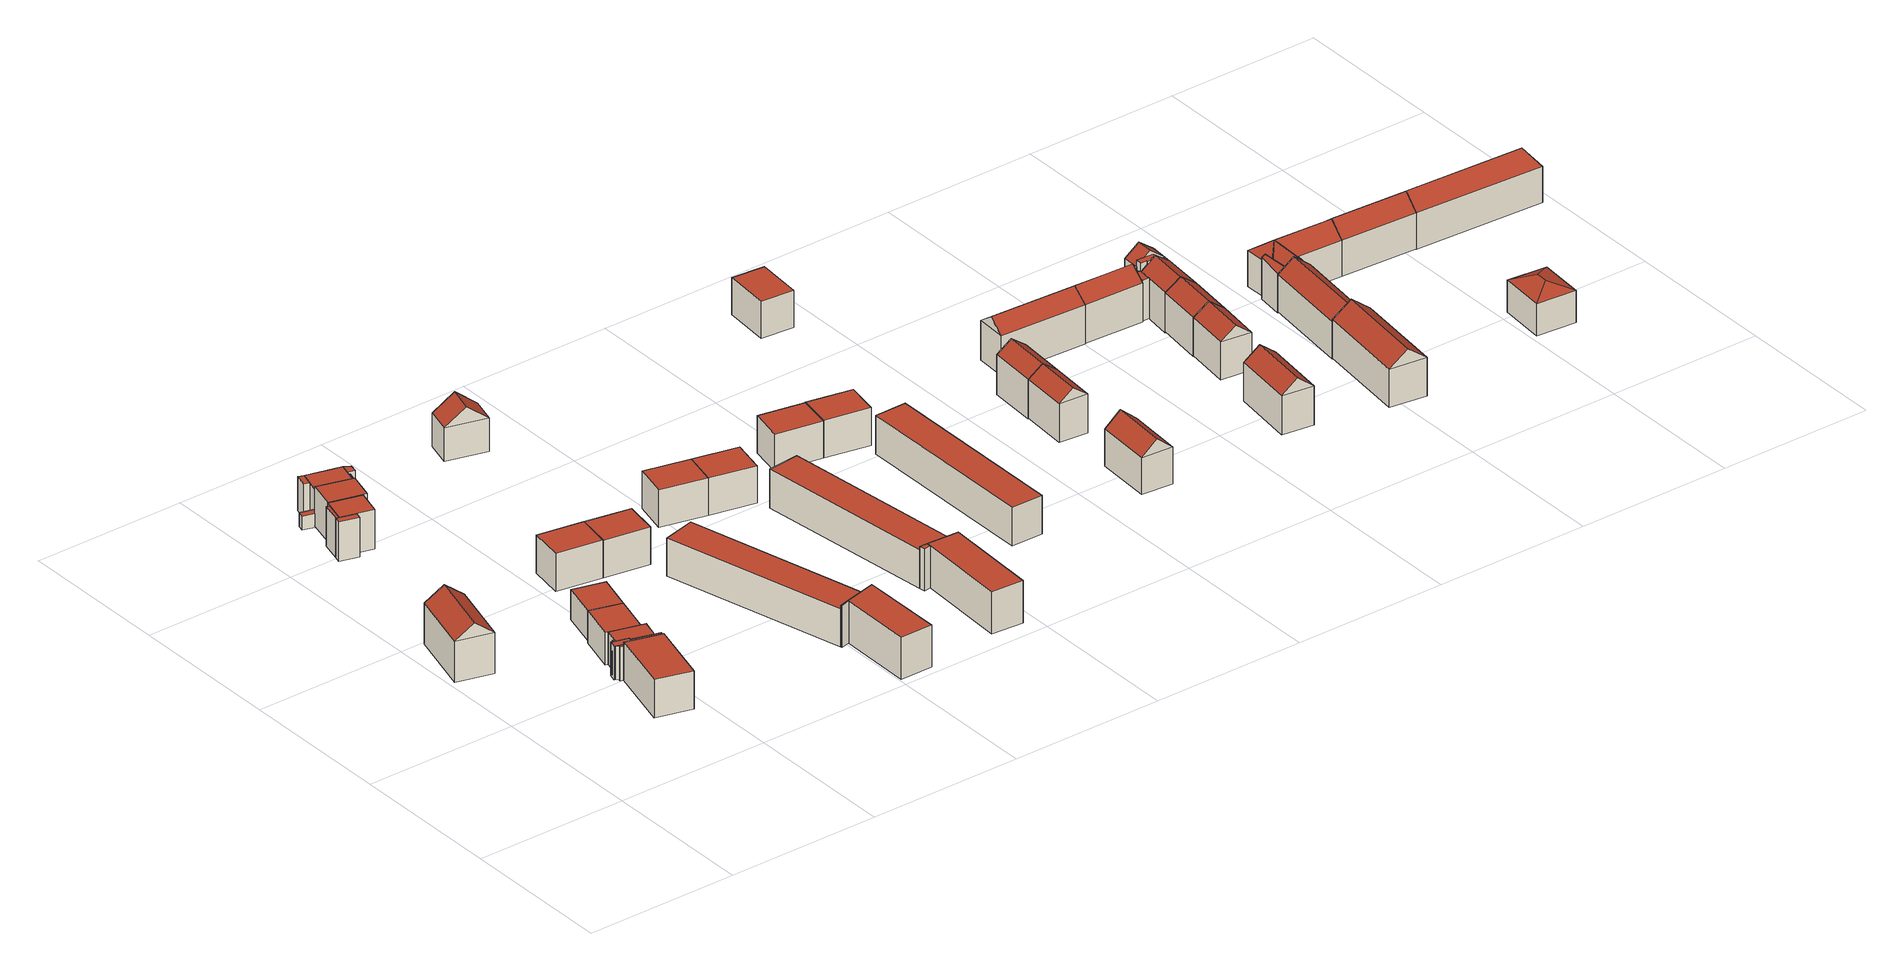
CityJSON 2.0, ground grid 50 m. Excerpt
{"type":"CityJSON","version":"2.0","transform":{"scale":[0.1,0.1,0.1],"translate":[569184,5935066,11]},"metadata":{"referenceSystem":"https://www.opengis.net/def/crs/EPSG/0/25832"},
"CityObjects":{
"building1":{"type":"Building","attributes":{"name":"PalmerstraÃe","Gemeindeschluessel":"02100121","function":"31001_1010","roofType":"3100","measuredHeight":17.87,"storeysAboveGround":4},"address":[{"country":"Germany","locality":"Hamburg","thoroughfareNumber":"37","thoroughfareName":"Palmerstraße","postcode":"20535"}],"geometry":[{"type":"Solid","lod":"2","boundaries":[[[[0,1,2,3]],[[4,5,1,0]],[[6,7,5,4]],[[3,2,7,6]],[[0,8,4]],[[6,9,3]],[[3,9,8,0]],[[4,8,9,6]],[[1,5,7,2]]]],"semantics":{"surfaces":[{"type":"WallSurface"},{"type":"RoofSurface","Flaechenneigung":"53.3262063543218","Flaechenrichtung":"285.174370430867","Flaechengroesse":"165.221663962903"},{"type":"RoofSurface","Flaechenneigung":"53.3262239040258","Flaechenrichtung":"105.172777276042","Flaechengroesse":"165.224297874165"},{"type":"GroundSurface"}],"values":[[0,0,0,0,0,0,1,2,3]]}}]},
"building2":{"type":"Building","attributes":{"name":"PalmerstraÃe","Gemeindeschluessel":"02100121","function":"31001_1010","yearOfConstruction":1968,"roofType":"1000","measuredHeight":12.56,"storeysAboveGround":4},"address":[{"country":"Germany","locality":"Hamburg","thoroughfareNumber":"32","thoroughfareName":"Palmerstraße","postcode":"20535"}],"geometry":[{"type":"Solid","lod":"2","boundaries":[[[[10,11,12,13]],[[14,15,11,10]],[[16,17,15,14]],[[13,12,17,16]],[[14,10,13,16]],[[11,15,17,12]]]],"semantics":{"surfaces":[{"type":"WallSurface"},{"type":"RoofSurface","Flaechenneigung":"90","Flaechenrichtung":"0","Flaechengroesse":"257.862427987061"},{"type":"GroundSurface"}],"values":[[0,0,0,0,1,2]]}}]},
"building3":{"type":"Building","attributes":{"name":"PalmerstraÃe","Gemeindeschluessel":"02100121","function":"31001_1010"},"children":["building3-1","building3-2","building3-3","building3-4","building3-5"]},
"building3-1":{"type":"BuildingPart","attributes":{"roofType":"1000","measuredHeight":10.43,"storeysAboveGround":3},"parents":["building3"],"geometry":[{"type":"Solid","lod":"2","boundaries":[[[[18,19,20,21]],[[22,23,19,18]],[[24,25,23,22]],[[21,20,25,24]],[[22,18,21,24]],[[19,23,25,20]]]],"semantics":{"surfaces":[{"type":"WallSurface"},{"type":"RoofSurface","Flaechenneigung":"90","Flaechenrichtung":"0","Flaechengroesse":"40.1415553747765"},{"type":"GroundSurface"}],"values":[[0,0,0,0,1,2]]}}]},
"building3-2":{"type":"BuildingPart","attributes":{"roofType":"1000","measuredHeight":11.01,"storeysAboveGround":3},"parents":["building3"],"geometry":[{"type":"Solid","lod":"2","boundaries":[[[[26,27,28,29]],[[30,31,27,26]],[[32,33,31,30]],[[34,35,33,32]],[[29,28,35,34]],[[32,30,26,29,34]],[[27,31,33,35,28]]]],"semantics":{"surfaces":[{"type":"WallSurface"},{"type":"RoofSurface","Flaechenneigung":"90","Flaechenrichtung":"0","Flaechengroesse":"4.60245014057154"},{"type":"GroundSurface"}],"values":[[0,0,0,0,0,1,2]]}}]},
"building3-3":{"type":"BuildingPart","attributes":{"roofType":"1000","measuredHeight":10.88,"storeysAboveGround":3},"parents":["building3"],"geometry":[{"type":"Solid","lod":"2","boundaries":[[[[36,37,38,39]],[[40,19,37,36]],[[41,35,19,40]],[[39,38,35,41]],[[40,36,39,41]],[[37,19,35,38]]]],"semantics":{"surfaces":[{"type":"WallSurface"},{"type":"RoofSurface","Flaechenneigung":"90","Flaechenrichtung":"0","Flaechengroesse":"14.4697387849442"},{"type":"GroundSurface"}],"values":[[0,0,0,0,1,2]]}}]},
"building3-4":{"type":"BuildingPart","attributes":{"roofType":"1000","measuredHeight":10.59,"storeysAboveGround":3},"parents":["building3"],"geometry":[{"type":"Solid","lod":"2","boundaries":[[[[42,43,44,45]],[[46,47,43,42]],[[48,49,47,46]],[[45,44,49,48]],[[46,42,45,48]],[[43,47,49,44]]]],"semantics":{"surfaces":[{"type":"WallSurface"},{"type":"RoofSurface","Flaechenneigung":"90","Flaechenrichtung":"0","Flaechengroesse":"1.1325940558885"},{"type":"GroundSurface"}],"values":[[0,0,0,0,1,2]]}}]},
"building3-5":{"type":"BuildingPart","attributes":{"roofType":"1000","measuredHeight":10.59,"storeysAboveGround":3},"parents":["building3"],"geometry":[{"type":"Solid","lod":"2","boundaries":[[[[50,51,52,53]],[[54,55,51,50]],[[48,49,55,54]],[[53,52,49,48]],[[54,50,53,48]],[[51,55,49,52]]]],"semantics":{"surfaces":[{"type":"WallSurface"},{"type":"RoofSurface","Flaechenneigung":"90","Flaechenrichtung":"0","Flaechengroesse":"66.3403707200503"},{"type":"GroundSurface"}],"values":[[0,0,0,0,1,2]]}}]},
"building4":{"type":"Building","attributes":{"name":"PalmerstraÃe","Gemeindeschluessel":"02100121","function":"31001_1010","yearOfConstruction":1957,"roofType":"1000","measuredHeight":10.55,"storeysAboveGround":3},"address":[{"country":"Germany","locality":"Hamburg","thoroughfareNumber":"38","thoroughfareName":"Palmerstraße","postcode":"20535"}],"geometry":[{"type":"Solid","lod":"2","boundaries":[[[[56,57,58,59]],[[60,61,57,56]],[[62,63,61,60]],[[59,58,63,62]],[[60,56,59,62]],[[57,61,63,58]]]],"semantics":{"surfaces":[{"type":"WallSurface"},{"type":"RoofSurface","Flaechenneigung":"90","Flaechenrichtung":"0","Flaechengroesse":"133.110974504643"},{"type":"GroundSurface"}],"values":[[0,0,0,0,1,2]]}}]},
"building5":{"type":"Building","attributes":{"name":"Sievekingsallee","Gemeindeschluessel":"02100121","function":"31001_1010"},"children":["building5-1","building5-2","building5-3"]},
"building5-1":{"type":"BuildingPart","attributes":{"roofType":"1000","measuredHeight":12.86,"storeysAboveGround":4},"parents":["building5"],"geometry":[{"type":"Solid","lod":"2","boundaries":[[[[64,65,66,67]],[[68,69,65,64]],[[70,71,69,68]],[[67,66,71,70]],[[68,64,67,70]],[[65,69,71,66]]]],"semantics":{"surfaces":[{"type":"WallSurface"},{"type":"RoofSurface","Flaechenneigung":"90","Flaechenrichtung":"0","Flaechengroesse":"13.676892886435"},{"type":"GroundSurface"}],"values":[[0,0,0,0,1,2]]}}]},
"building5-2":{"type":"BuildingPart","attributes":{"roofType":"1000","measuredHeight":12.87,"storeysAboveGround":4},"parents":["building5"],"geometry":[{"type":"Solid","lod":"2","boundaries":[[[[72,73,65,64]],[[74,75,73,72]],[[76,77,75,74]],[[64,65,77,76]],[[74,72,64,76]],[[73,75,77,65]]]],"semantics":{"surfaces":[{"type":"WallSurface"},{"type":"RoofSurface","Flaechenneigung":"90","Flaechenrichtung":"0","Flaechengroesse":"6.84069919198164"},{"type":"GroundSurface"}],"values":[[0,0,0,0,1,2]]}}]},
"building5-3":{"type":"BuildingPart","attributes":{"roofType":"1000","measuredHeight":12.87,"storeysAboveGround":4},"parents":["building5"],"geometry":[{"type":"Solid","lod":"2","boundaries":[[[[78,79,80,81]],[[82,83,79,78]],[[76,77,83,82]],[[81,80,77,76]],[[82,78,81,76]],[[79,83,77,80]]]],"semantics":{"surfaces":[{"type":"WallSurface"},{"type":"RoofSurface","Flaechenneigung":"90","Flaechenrichtung":"0","Flaechengroesse":"90.8068879222436"},{"type":"GroundSurface"}],"values":[[0,0,0,0,1,2]]}}]},
"building6":{"type":"Building","attributes":{"name":"PalmerstraÃe","Gemeindeschluessel":"02100121","function":"31001_1010","yearOfConstruction":1957,"roofType":"1000","measuredHeight":9.77,"storeysAboveGround":3},"address":[{"country":"Germany","locality":"Hamburg","thoroughfareNumber":"38","thoroughfareName":"Palmerstraße","postcode":"20535"}],"geometry":[{"type":"Solid","lod":"2","boundaries":[[[[84,85,86,56]],[[87,88,85,84]],[[60,89,88,87]],[[56,86,89,60]],[[87,84,56,60]],[[85,88,89,86]]]],"semantics":{"surfaces":[{"type":"WallSurface"},{"type":"RoofSurface","Flaechenneigung":"90","Flaechenrichtung":"0","Flaechengroesse":"130.288778494715"},{"type":"GroundSurface"}],"values":[[0,0,0,0,1,2]]}}]},
"building7":{"type":"Building","attributes":{"name":"RitterstraÃe","Gemeindeschluessel":"02100121","function":"31001_1010","roofType":"1000","measuredHeight":12.79,"storeysAboveGround":4},"address":[{"country":"Germany","locality":"Hamburg","thoroughfareNumber":"88","thoroughfareName":"Ritterstraße","postcode":"22089"}],"geometry":[{"type":"Solid","lod":"2","boundaries":[[[[90,91,92,93]],[[94,95,91,90]],[[96,97,95,94]],[[93,92,97,96]],[[94,90,93,96]],[[91,95,97,92]]]],"semantics":{"surfaces":[{"type":"WallSurface"},{"type":"RoofSurface","Flaechenneigung":"90","Flaechenrichtung":"0","Flaechengroesse":"109.086909002518"},{"type":"GroundSurface"}],"values":[[0,0,0,0,1,2]]}}]},
"building8":{"type":"Building","attributes":{"name":"RitterstraÃe","Gemeindeschluessel":"02100121","function":"31001_1010"},"children":["building8-1","building8-2","building8-3","building8-4","building8-5","building8-6"]},
"building8-1":{"type":"BuildingPart","attributes":{"roofType":"1000","measuredHeight":4.5,"storeysAboveGround":4},"parents":["building8"],"geometry":[{"type":"Solid","lod":"2","boundaries":[[[[98,99,100,101]],[[102,103,99,98]],[[104,105,103,102]],[[101,100,105,104]],[[102,98,101,104]],[[99,103,105,100]]]],"semantics":{"surfaces":[{"type":"WallSurface"},{"type":"RoofSurface","Flaechenneigung":"90","Flaechenrichtung":"0","Flaechengroesse":"10.0766811311139"},{"type":"GroundSurface"}],"values":[[0,0,0,0,1,2]]}}]},
"building8-2":{"type":"BuildingPart","attributes":{"roofType":"1000","measuredHeight":11.13,"storeysAboveGround":4},"parents":["building8"],"geometry":[{"type":"Solid","lod":"2","boundaries":[[[[106,107,108,109]],[[110,111,107,106]],[[112,113,111,110]],[[109,108,113,112]],[[110,106,109,112]],[[107,111,113,108]]]],"semantics":{"surfaces":[{"type":"WallSurface"},{"type":"RoofSurface","Flaechenneigung":"90","Flaechenrichtung":"0","Flaechengroesse":"99.1399891131624"},{"type":"GroundSurface"}],"values":[[0,0,0,0,1,2]]}}]},
"building8-3":{"type":"BuildingPart","attributes":{"roofType":"1000","measuredHeight":11.13,"storeysAboveGround":4},"parents":["building8"],"geometry":[{"type":"Solid","lod":"2","boundaries":[[[[114,115,116,117]],[[118,105,115,114]],[[112,113,105,118]],[[117,116,113,112]],[[118,114,117,112]],[[115,105,113,116]]]],"semantics":{"surfaces":[{"type":"WallSurface"},{"type":"RoofSurface","Flaechenneigung":"90","Flaechenrichtung":"0","Flaechengroesse":"14.0800540266147"},{"type":"GroundSurface"}],"values":[[0,0,0,0,1,2]]}}]},
"building8-4":{"type":"BuildingPart","attributes":{"roofType":"1000","measuredHeight":11.13,"storeysAboveGround":4},"parents":["building8"],"geometry":[{"type":"Solid","lod":"2","boundaries":[[[[119,120,121,122]],[[123,124,120,119]],[[110,111,124,123]],[[122,121,111,110]],[[123,119,122,110]],[[120,124,111,121]]]],"semantics":{"surfaces":[{"type":"WallSurface"},{"type":"RoofSurface","Flaechenneigung":"90","Flaechenrichtung":"0","Flaechengroesse":"1.58187036009357"},{"type":"GroundSurface"}],"values":[[0,0,0,0,1,2]]}}]},
"building8-5":{"type":"BuildingPart","attributes":{"roofType":"1000","measuredHeight":11.13,"storeysAboveGround":4},"parents":["building8"],"geometry":[{"type":"Solid","lod":"2","boundaries":[[[[125,126,107,106]],[[127,128,126,125]],[[129,130,128,127]],[[131,132,130,129]],[[106,107,132,131]],[[129,127,125,106,131]],[[126,128,130,132,107]]]],"semantics":{"surfaces":[{"type":"WallSurface"},{"type":"RoofSurface","Flaechenneigung":"90","Flaechenrichtung":"0","Flaechengroesse":"7.09880986995428"},{"type":"GroundSurface"}],"values":[[0,0,0,0,0,1,2]]}}]},
"building8-6":{"type":"BuildingPart","attributes":{"roofType":"1000","measuredHeight":11.13,"storeysAboveGround":4},"parents":["building8"],"geometry":[{"type":"Solid","lod":"2","boundaries":[[[[133,134,135,136]],[[137,138,134,133]],[[109,108,138,137]],[[136,135,108,109]],[[137,133,136,109]],[[134,138,108,135]]]],"semantics":{"surfaces":[{"type":"WallSurface"},{"type":"RoofSurface","Flaechenneigung":"90","Flaechenrichtung":"0","Flaechengroesse":"7.60125399712632"},{"type":"GroundSurface"}],"values":[[0,0,0,0,1,2]]}}]},
"building9":{"type":"Building","attributes":{"name":"Sievekingsallee","Gemeindeschluessel":"02100121","function":"31001_1010","yearOfConstruction":1957,"roofType":"1000","measuredHeight":12.39,"storeysAboveGround":4},"address":[{"country":"Germany","locality":"Hamburg","thoroughfareNumber":"18","thoroughfareName":"Sievekingsallee","postcode":"20535"}],"geometry":[{"type":"Solid","lod":"2","boundaries":[[[[139,140,141,142]],[[143,144,140,139]],[[145,146,144,143]],[[142,141,146,145]],[[143,139,142,145]],[[140,144,146,141]]]],"semantics":{"surfaces":[{"type":"WallSurface"},{"type":"RoofSurface","Flaechenneigung":"90","Flaechenrichtung":"0","Flaechengroesse":"168.422878486349"},{"type":"GroundSurface"}],"values":[[0,0,0,0,1,2]]}}]},
"building10":{"type":"Building","attributes":{"name":"Sievekingsallee","Gemeindeschluessel":"02100121","function":"31001_1010","yearOfConstruction":1968,"roofType":"1000","measuredHeight":12.31,"storeysAboveGround":4},"address":[{"country":"Germany","locality":"Hamburg","thoroughfareNumber":"20","thoroughfareName":"Sievekingsallee","postcode":"20535"}],"geometry":[{"type":"Solid","lod":"2","boundaries":[[[[147,148,144,149]],[[150,151,148,147]],[[152,146,151,150]],[[149,144,146,152]],[[150,147,149,152]],[[148,151,146,144]]]],"semantics":{"surfaces":[{"type":"WallSurface"},{"type":"RoofSurface","Flaechenneigung":"90","Flaechenrichtung":"0","Flaechengroesse":"168.854575491762"},{"type":"GroundSurface"}],"values":[[0,0,0,0,1,2]]}}]},
"building11":{"type":"Building","attributes":{"name":"Salingtwiete","Gemeindeschluessel":"02100121","function":"31001_1010"},"children":["building11-1","building11-2","building11-3"]},
"building11-1":{"type":"BuildingPart","attributes":{"roofType":"1000","measuredHeight":13.7,"storeysAboveGround":4},"parents":["building11"],"geometry":[{"type":"Solid","lod":"2","boundaries":[[[[153,154,155,156]],[[157,158,154,153]],[[159,160,158,157]],[[156,155,160,159]],[[157,153,156,159]],[[154,158,160,155]]]],"semantics":{"surfaces":[{"type":"WallSurface"},{"type":"RoofSurface","Flaechenneigung":"90","Flaechenrichtung":"0","Flaechengroesse":"275.22417418438"},{"type":"GroundSurface"}],"values":[[0,0,0,0,1,2]]}}]},
"building11-2":{"type":"BuildingPart","attributes":{"roofType":"1000","measuredHeight":13.7,"storeysAboveGround":4},"parents":["building11"],"geometry":[{"type":"Solid","lod":"2","boundaries":[[[[161,162,163,164]],[[165,166,162,161]],[[153,154,166,165]],[[164,163,154,153]],[[165,161,164,153]],[[162,166,154,163]]]],"semantics":{"surfaces":[{"type":"WallSurface"},{"type":"RoofSurface","Flaechenneigung":"90","Flaechenrichtung":"0","Flaechengroesse":"1.33285164569661"},{"type":"GroundSurface"}],"values":[[0,0,0,0,1,2]]}}]},
"building11-3":{"type":"BuildingPart","attributes":{"roofType":"1000","measuredHeight":12.52,"storeysAboveGround":4},"parents":["building11"],"geometry":[{"type":"Solid","lod":"2","boundaries":[[[[167,168,166,169]],[[170,171,168,167]],[[172,173,171,170]],[[169,166,173,172]],[[170,167,169,172]],[[168,171,173,166]]]],"semantics":{"surfaces":[{"type":"WallSurface"},{"type":"RoofSurface","Flaechenneigung":"90","Flaechenrichtung":"0","Flaechengroesse":"658.351231168427"},{"type":"GroundSurface"}],"values":[[0,0,0,0,1,2]]}}]},
"building12":{"type":"Building","attributes":{"name":"RitterstraÃe","Gemeindeschluessel":"02100121","function":"31001_1010","yearOfConstruction":1968,"roofType":"3100","measuredHeight":16.37,"storeysAboveGround":4},"address":[{"country":"Germany","locality":"Hamburg","thoroughfareNumber":"111","thoroughfareName":"Ritterstraße","postcode":"22089"}],"geometry":[{"type":"Solid","lod":"2","boundaries":[[[[174,175,176,177]],[[178,179,175,174]],[[180,181,179,178]],[[177,176,181,180]],[[174,182,178]],[[180,183,177]],[[177,183,182,174]],[[178,182,183,180]],[[175,179,181,176]]]],"semantics":{"surfaces":[{"type":"WallSurface"},{"type":"RoofSurface","Flaechenneigung":"51.955788389925","Flaechenrichtung":"105.171817045817","Flaechengroesse":"76.0020559874548"},{"type":"RoofSurface","Flaechenneigung":"51.9556530449873","Flaechenrichtung":"285.174120709011","Flaechengroesse":"76.0073859525167"},{"type":"GroundSurface"}],"values":[[0,0,0,0,0,0,1,2,3]]}}]},
"building13":{"type":"Building","attributes":{"name":"Sievekingsallee","Gemeindeschluessel":"02100121","function":"31001_1010","yearOfConstruction":1957,"roofType":"1000","measuredHeight":12.36,"storeysAboveGround":4},"address":[{"country":"Germany","locality":"Hamburg","thoroughfareNumber":"22","thoroughfareName":"Sievekingsallee","postcode":"20535"}],"geometry":[{"type":"Solid","lod":"2","boundaries":[[[[184,185,186,187]],[[188,189,185,184]],[[190,191,189,188]],[[187,186,191,190]],[[188,184,187,190]],[[185,189,191,186]]]],"semantics":{"surfaces":[{"type":"WallSurface"},{"type":"RoofSurface","Flaechenneigung":"90","Flaechenrichtung":"0","Flaechengroesse":"168.617750005573"},{"type":"GroundSurface"}],"values":[[0,0,0,0,1,2]]}}]},
"building14":{"type":"Building","attributes":{"name":"Salingtwiete","Gemeindeschluessel":"02100121","function":"31001_1010"},"children":["building14-1","building14-2","building14-3"]},
"building14-1":{"type":"BuildingPart","attributes":{"roofType":"1000","measuredHeight":13.76,"storeysAboveGround":4},"parents":["building14"],"geometry":[{"type":"Solid","lod":"2","boundaries":[[[[192,193,194,195]],[[196,197,193,192]],[[198,199,197,196]],[[195,194,199,198]],[[196,192,195,198]],[[193,197,199,194]]]],"semantics":{"surfaces":[{"type":"WallSurface"},{"type":"RoofSurface","Flaechenneigung":"90","Flaechenrichtung":"0","Flaechengroesse":"332.020972158929"},{"type":"GroundSurface"}],"values":[[0,0,0,0,1,2]]}}]},
"building14-2":{"type":"BuildingPart","attributes":{"roofType":"1000","measuredHeight":13.76,"storeysAboveGround":4},"parents":["building14"],"geometry":[{"type":"Solid","lod":"2","boundaries":[[[[200,201,202,203]],[[204,205,201,200]],[[195,194,205,204]],[[203,202,194,195]],[[204,200,203,195]],[[201,205,194,202]]]],"semantics":{"surfaces":[{"type":"WallSurface"},{"type":"RoofSurface","Flaechenneigung":"90","Flaechenrichtung":"0","Flaechengroesse":"4.09780037588124"},{"type":"GroundSurface"}],"values":[[0,0,0,0,1,2]]}}]},
"building14-3":{"type":"BuildingPart","attributes":{"roofType":"1000","measuredHeight":12.62,"storeysAboveGround":4},"parents":["building14"],"geometry":[{"type":"Solid","lod":"2","boundaries":[[[[206,207,205,208]],[[209,210,207,206]],[[211,212,210,209]],[[208,205,212,211]],[[209,206,208,211]],[[207,210,212,205]]]],"semantics":{"surfaces":[{"type":"WallSurface"},{"type":"RoofSurface","Flaechenneigung":"90","Flaechenrichtung":"0","Flaechengroesse":"633.548157967728"},{"type":"GroundSurface"}],"values":[[0,0,0,0,1,2]]}}]},
"building15":{"type":"Building","attributes":{"name":"Sievekingsallee","Gemeindeschluessel":"02100121","function":"31001_1010","yearOfConstruction":1957,"roofType":"1000","measuredHeight":12.21,"storeysAboveGround":4},"address":[{"country":"Germany","locality":"Hamburg","thoroughfareNumber":"24","thoroughfareName":"Sievekingsallee","postcode":"20535"}],"geometry":[{"type":"Solid","lod":"2","boundaries":[[[[213,214,215,188]],[[216,217,214,213]],[[190,218,217,216]],[[188,215,218,190]],[[216,213,188,190]],[[214,217,218,215]]]],"semantics":{"surfaces":[{"type":"WallSurface"},{"type":"RoofSurface","Flaechenneigung":"90","Flaechenrichtung":"0","Flaechengroesse":"168.77501399601"},{"type":"GroundSurface"}],"values":[[0,0,0,0,1,2]]}}]},
"building16":{"type":"Building","attributes":{"name":"Sievekingsallee","Gemeindeschluessel":"02100121","function":"31001_1010","yearOfConstruction":1957,"roofType":"1000","measuredHeight":12.26,"storeysAboveGround":4},"address":[{"country":"Germany","locality":"Hamburg","thoroughfareNumber":"26","thoroughfareName":"Sievekingsallee","postcode":"20535"}],"geometry":[{"type":"Solid","lod":"2","boundaries":[[[[219,220,221,222]],[[223,224,220,219]],[[225,226,224,223]],[[222,221,226,225]],[[223,219,222,225]],[[220,224,226,221]]]],"semantics":{"surfaces":[{"type":"WallSurface"},{"type":"RoofSurface","Flaechenneigung":"90","Flaechenrichtung":"0","Flaechengroesse":"168.439727989619"},{"type":"GroundSurface"}],"values":[[0,0,0,0,1,2]]}}]},
"building17":{"type":"Building","attributes":{"name":"Saling","Gemeindeschluessel":"02100121","function":"31001_1010","yearOfConstruction":1957,"roofType":"1000","measuredHeight":12.6,"storeysAboveGround":4},"address":[{"country":"Germany","locality":"Hamburg","thoroughfareNumber":"29","thoroughfareName":"Saling","postcode":"20535"}],"geometry":[{"type":"Solid","lod":"2","boundaries":[[[[227,228,229,230]],[[231,232,228,227]],[[233,234,232,231]],[[230,229,234,233]],[[231,227,230,233]],[[228,232,234,229]]]],"semantics":{"surfaces":[{"type":"WallSurface"},{"type":"RoofSurface","Flaechenneigung":"90","Flaechenrichtung":"0","Flaechengroesse":"646.81801200865"},{"type":"GroundSurface"}],"values":[[0,0,0,0,1,2]]}}]},
"building18":{"type":"Building","attributes":{"name":"Sievekingsallee","Gemeindeschluessel":"02100121","function":"31001_1010","yearOfConstruction":1957,"roofType":"1000","measuredHeight":12.27,"storeysAboveGround":4},"address":[{"country":"Germany","locality":"Hamburg","thoroughfareNumber":"28","thoroughfareName":"Sievekingsallee","postcode":"20535"}],"geometry":[{"type":"Solid","lod":"2","boundaries":[[[[235,220,224,236]],[[237,238,220,235]],[[239,240,238,237]],[[236,224,240,239]],[[237,235,236,239]],[[220,238,240,224]]]],"semantics":{"surfaces":[{"type":"WallSurface"},{"type":"RoofSurface","Flaechenneigung":"90","Flaechenrichtung":"0","Flaechengroesse":"164.881078001028"},{"type":"GroundSurface"}],"values":[[0,0,0,0,1,2]]}}]},
"building19":{"type":"Building","attributes":{"name":"Saling","Gemeindeschluessel":"02100121","function":"31001_1010","yearOfConstruction":1994,"roofType":"3100","measuredHeight":16.58,"storeysAboveGround":4},"address":[{"country":"Germany","locality":"Hamburg","thoroughfareNumber":"20","thoroughfareName":"Saling","postcode":"20535"}],"geometry":[{"type":"Solid","lod":"2","boundaries":[[[[241,242,243,244]],[[245,246,242,241]],[[247,248,246,245]],[[244,243,248,247]],[[241,249,245]],[[247,250,244]],[[244,250,249,241]],[[245,249,250,247]],[[242,246,248,243]]]],"semantics":{"surfaces":[{"type":"WallSurface"},{"type":"RoofSurface","Flaechenneigung":"49.2901648306681","Flaechenrichtung":"274.18980639503","Flaechengroesse":"127.957667747034"},{"type":"RoofSurface","Flaechenneigung":"49.2901606285414","Flaechenrichtung":"94.4993783004912","Flaechengroesse":"128.406912823197"},{"type":"GroundSurface"}],"values":[[0,0,0,0,0,0,1,2,3]]}}]},
"building20":{"type":"Building","attributes":{"name":"Saling","Gemeindeschluessel":"02100121","function":"31001_1010","yearOfConstruction":1957,"roofType":"1000","measuredHeight":12.14,"storeysAboveGround":3},"address":[{"country":"Germany","locality":"Hamburg","thoroughfareNumber":"35","thoroughfareName":"Saling","postcode":"20535"}],"geometry":[{"type":"Solid","lod":"2","boundaries":[[[[251,252,253,254]],[[255,256,252,251]],[[257,258,256,255]],[[254,253,258,257]],[[255,251,254,257]],[[252,256,258,253]]]],"semantics":{"surfaces":[{"type":"WallSurface"},{"type":"RoofSurface","Flaechenneigung":"90","Flaechenrichtung":"0","Flaechengroesse":"162.726355019558"},{"type":"GroundSurface"}],"values":[[0,0,0,0,1,2]]}}]},
"building21":{"type":"Building","attributes":{"name":"Saling","Gemeindeschluessel":"02100121","function":"31001_1010","yearOfConstruction":1978,"roofType":"3100","measuredHeight":16.32,"storeysAboveGround":4},"address":[{"country":"Germany","locality":"Hamburg","thoroughfareNumber":"24","thoroughfareName":"Saling","postcode":"20535"}],"geometry":[{"type":"Solid","lod":"2","boundaries":[[[[259,260,261,262]],[[263,264,260,259]],[[265,266,264,263]],[[262,261,266,265]],[[259,267,263]],[[265,268,262]],[[262,268,267,259]],[[263,267,268,265]],[[260,264,266,261]]]],"semantics":{"surfaces":[{"type":"WallSurface"},{"type":"RoofSurface","Flaechenneigung":"53.4220950874792","Flaechenrichtung":"274.527224844987","Flaechengroesse":"93.1942657106724"},{"type":"RoofSurface","Flaechenneigung":"53.4220950948495","Flaechenrichtung":"94.527224845243","Flaechengroesse":"93.1942657087378"},{"type":"GroundSurface"}],"values":[[0,0,0,0,0,0,1,2,3]]}}]},
"building22":{"type":"Building","attributes":{"name":"Saling","Gemeindeschluessel":"02100121","function":"31001_1010","yearOfConstruction":1957,"roofType":"3100","measuredHeight":16.58,"storeysAboveGround":4},"address":[{"country":"Germany","locality":"Hamburg","thoroughfareNumber":"24","thoroughfareName":"Saling","postcode":"20535"}],"geometry":[{"type":"Solid","lod":"2","boundaries":[[[[263,269,270,271]],[[259,272,269,263]],[[273,274,272,259]],[[271,270,274,273]],[[263,267,259]],[[273,275,271]],[[271,275,267,263]],[[259,267,275,273]],[[269,272,274,270]]]],"semantics":{"surfaces":[{"type":"WallSurface"},{"type":"RoofSurface","Flaechenneigung":"53.4094845970474","Flaechenrichtung":"94.5273518390461","Flaechengroesse":"94.3454330787803"},{"type":"RoofSurface","Flaechenneigung":"53.4095729770566","Flaechenrichtung":"274.527351839992","Flaechengroesse":"94.3454330749965"},{"type":"GroundSurface"}],"values":[[0,0,0,0,0,0,1,2,3]]}}]},
"building23":{"type":"Building","attributes":{"name":"Sievekingsallee","Gemeindeschluessel":"02100121","function":"31001_1010","yearOfConstruction":1957,"roofType":"3100","measuredHeight":16.57,"storeysAboveGround":4},"address":[{"country":"Germany","locality":"Hamburg","thoroughfareNumber":"30","thoroughfareName":"Sievekingsallee","postcode":"20535"}],"geometry":[{"type":"Solid","lod":"2","boundaries":[[[[276,277,278,279]],[[280,281,277,276]],[[282,283,281,280]],[[279,278,283,282]],[[276,284,280]],[[282,285,279]],[[279,285,284,276]],[[280,284,285,282]],[[277,281,283,278]]]],"semantics":{"surfaces":[{"type":"WallSurface"},{"type":"RoofSurface","Flaechenneigung":"53.8437083852105","Flaechenrichtung":"2.56278153862022","Flaechengroesse":"174.925698395445"},{"type":"RoofSurface","Flaechenneigung":"53.8436919760523","Flaechenrichtung":"182.561587562623","Flaechengroesse":"175.281713006047"},{"type":"GroundSurface"}],"values":[[0,0,0,0,0,0,1,2,3]]}}]},
"building24":{"type":"Building","attributes":{"name":"Wolfshagen","Gemeindeschluessel":"02100121","function":"31001_1010","yearOfConstruction":1957,"roofType":"3100","measuredHeight":16.96,"storeysAboveGround":4},"address":[{"country":"Germany","locality":"Hamburg","thoroughfareNumber":"15","thoroughfareName":"Wolfshagen","postcode":"20535"}],"geometry":[{"type":"Solid","lod":"2","boundaries":[[[[286,287,288,289]],[[290,291,287,286]],[[292,293,291,290]],[[289,288,293,292]],[[286,294,290]],[[292,295,289]],[[289,295,294,286]],[[290,294,295,292]],[[287,291,293,288]]]],"semantics":{"surfaces":[{"type":"WallSurface"},{"type":"RoofSurface","Flaechenneigung":"51.2133741750584","Flaechenrichtung":"277.183782989908","Flaechengroesse":"139.681493367766"},{"type":"RoofSurface","Flaechenneigung":"51.2133461849161","Flaechenrichtung":"97.1824939642109","Flaechengroesse":"139.895235085034"},{"type":"GroundSurface"}],"values":[[0,0,0,0,0,0,1,2,3]]}}]},
"building25":{"type":"Building","attributes":{"name":"Wolfshagen","Gemeindeschluessel":"02100121","function":"31001_1010","yearOfConstruction":1957,"roofType":"3100","measuredHeight":16.24,"storeysAboveGround":4},"address":[{"country":"Germany","locality":"Hamburg","thoroughfareNumber":"19","thoroughfareName":"Wolfshagen","postcode":"20535"}],"geometry":[{"type":"Solid","lod":"2","boundaries":[[[[296,297,298,299]],[[300,301,297,296]],[[302,303,301,300]],[[299,298,303,302]],[[296,304,300]],[[302,305,299]],[[299,305,304,296]],[[300,304,305,302]],[[297,301,303,298]]]],"semantics":{"surfaces":[{"type":"WallSurface"},{"type":"RoofSurface","Flaechenneigung":"52.9349854168434","Flaechenrichtung":"277.286983963565","Flaechengroesse":"94.5830578889252"},{"type":"RoofSurface","Flaechenneigung":"52.9351304595754","Flaechenrichtung":"97.2530219440706","Flaechengroesse":"94.7227690640424"},{"type":"GroundSurface"}],"values":[[0,0,0,0,0,0,1,2,3]]}}]},
"building26":{"type":"Building","attributes":{"name":"Sievekingsallee","Gemeindeschluessel":"02100121","function":"31001_1010"},"children":["building26-1","building26-2","building26-3","building26-4"]},
"building26-1":{"type":"BuildingPart","attributes":{"roofType":"3100","measuredHeight":16.39,"storeysAboveGround":4},"parents":["building26"],"geometry":[{"type":"Solid","lod":"2","boundaries":[[[[306,307,308,276]],[[309,310,307,306]],[[280,311,310,309]],[[276,308,311,280]],[[306,312,309]],[[280,284,276]],[[276,284,312,306]],[[309,312,284,280]],[[307,310,311,308]]]],"semantics":{"surfaces":[{"type":"WallSurface"},{"type":"RoofSurface","Flaechenneigung":"53.5768313541766","Flaechenrichtung":"2.56452696169007","Flaechengroesse":"122.091847697999"},{"type":"RoofSurface","Flaechenneigung":"53.5768250054819","Flaechenrichtung":"182.564138503885","Flaechengroesse":"121.694410712167"},{"type":"GroundSurface"}],"values":[[0,0,0,0,0,0,1,2,3]]}}]},
"building26-2":{"type":"BuildingPart","attributes":{"roofType":"1000","measuredHeight":12.73,"storeysAboveGround":4},"parents":["building26"],"geometry":[{"type":"Solid","lod":"2","boundaries":[[[[306,307,313,314]],[[315,316,307,306]],[[317,318,316,315]],[[314,313,318,317]],[[315,306,314,317]],[[307,316,318,313]]]],"semantics":{"surfaces":[{"type":"WallSurface"},{"type":"RoofSurface","Flaechenneigung":"90","Flaechenrichtung":"0","Flaechengroesse":"13.7422312380058"},{"type":"GroundSurface"}],"values":[[0,0,0,0,1,2]]}}]},
"building26-3":{"type":"BuildingPart","attributes":{"roofType":"3100","measuredHeight":17.17,"storeysAboveGround":4},"parents":["building26"],"geometry":[{"type":"Solid","lod":"2","boundaries":[[[[319,320,321,322]],[[323,324,320,319]],[[325,326,324,323]],[[322,321,326,325]],[[319,327,323]],[[325,328,322]],[[322,328,327,319]],[[323,327,328,325]],[[320,324,326,321]]]],"semantics":{"surfaces":[{"type":"WallSurface"},{"type":"RoofSurface","Flaechenneigung":"52.5703156462643","Flaechenrichtung":"93.0145908514188","Flaechengroesse":"33.6649039400448"},{"type":"RoofSurface","Flaechenneigung":"52.5701291457598","Flaechenrichtung":"272.920761780162","Flaechengroesse":"33.5947460446098"},{"type":"GroundSurface"}],"values":[[0,0,0,0,0,0,1,2,3]]}}]},
"building26-4":{"type":"BuildingPart","attributes":{"roofType":"1000","measuredHeight":15.95,"storeysAboveGround":4},"parents":["building26"],"geometry":[{"type":"Solid","lod":"2","boundaries":[[[[329,330,331,332]],[[333,334,330,329]],[[335,318,334,333]],[[336,324,318,335]],[[337,338,324,336]],[[339,340,338,337]],[[341,342,340,339]],[[332,331,342,341]],[[339,337,336,335,333,329,332,341]],[[330,334,318,324,338,340,342,331]]]],"semantics":{"surfaces":[{"type":"WallSurface"},{"type":"RoofSurface","Flaechenneigung":"90","Flaechenrichtung":"0","Flaechengroesse":"12.2073521416568"},{"type":"GroundSurface"}],"values":[[0,0,0,0,0,0,0,0,1,2]]}}]},
"building27":{"type":"Building","attributes":{"name":"Wolfshagen","Gemeindeschluessel":"02100121","function":"31001_1010","yearOfConstruction":1978,"roofType":"3100","measuredHeight":16.48,"storeysAboveGround":4},"address":[{"country":"Germany","locality":"Hamburg","thoroughfareNumber":"21","thoroughfareName":"Wolfshagen","postcode":"20535"}],"geometry":[{"type":"Solid","lod":"2","boundaries":[[[[343,344,345,296]],[[346,347,344,343]],[[300,348,347,346]],[[296,345,348,300]],[[343,349,346]],[[300,304,296]],[[296,304,349,343]],[[346,349,304,300]],[[344,347,348,345]]]],"semantics":{"surfaces":[{"type":"WallSurface"},{"type":"RoofSurface","Flaechenneigung":"53.1101579816984","Flaechenrichtung":"277.287506098417","Flaechengroesse":"96.5045577503496"},{"type":"RoofSurface","Flaechenneigung":"53.1102806289866","Flaechenrichtung":"97.2494639298704","Flaechengroesse":"96.4838427833714"},{"type":"GroundSurface"}],"values":[[0,0,0,0,0,0,1,2,3]]}}]},
"building28":{"type":"Building","attributes":{"name":"Wolfshagen","Gemeindeschluessel":"02100121","function":"31001_1010"},"children":["building28-1","building28-2","building28-3"]},
"building28-1":{"type":"BuildingPart","attributes":{"roofType":"3100","measuredHeight":16.82,"storeysAboveGround":4},"parents":["building28"],"geometry":[{"type":"Solid","lod":"2","boundaries":[[[[350,351,352,353]],[[354,355,351,350]],[[356,357,355,354]],[[353,352,357,356]],[[350,358,354]],[[356,359,353]],[[353,359,358,350]],[[354,358,359,356]],[[351,355,357,352]]]],"semantics":{"surfaces":[{"type":"WallSurface"},{"type":"RoofSurface","Flaechenneigung":"53.7763841707848","Flaechenrichtung":"95.6934878970022","Flaechengroesse":"83.0700909843001"},{"type":"RoofSurface","Flaechenneigung":"53.7647888633551","Flaechenrichtung":"276.74468501731","Flaechengroesse":"80.7637943434167"},{"type":"GroundSurface"}],"values":[[0,0,0,0,0,0,1,2,3]]}}]},
"building28-2":{"type":"BuildingPart","attributes":{"roofType":"1000","measuredHeight":13.22,"storeysAboveGround":4},"parents":["building28"],"geometry":[{"type":"Solid","lod":"2","boundaries":[[[[360,361,352,353]],[[362,363,361,360]],[[364,365,363,362]],[[366,367,365,364]],[[319,368,367,366]],[[353,352,368,319]],[[366,364,362,360,353,319]],[[361,363,365,367,368,352]]]],"semantics":{"surfaces":[{"type":"WallSurface"},{"type":"RoofSurface","Flaechenneigung":"90","Flaechenrichtung":"0","Flaechengroesse":"11.4708254958599"},{"type":"GroundSurface"}],"values":[[0,0,0,0,0,0,1,2]]}}]},
"building28-3":{"type":"BuildingPart","attributes":{"roofType":"1000","measuredHeight":13.22,"storeysAboveGround":4},"parents":["building28"],"geometry":[{"type":"Solid","lod":"2","boundaries":[[[[369,370,371,372]],[[373,374,370,369]],[[375,376,374,373]],[[377,378,376,375]],[[356,357,378,377]],[[372,371,357,356]],[[377,375,373,369,372,356]],[[370,374,376,378,357,371]]]],"semantics":{"surfaces":[{"type":"WallSurface"},{"type":"RoofSurface","Flaechenneigung":"90","Flaechenrichtung":"0","Flaechengroesse":"11.4096443595792"},{"type":"GroundSurface"}],"values":[[0,0,0,0,0,0,1,2]]}}]},
"building29":{"type":"Building","attributes":{"name":"Wolfshagen","Gemeindeschluessel":"02100121","function":"31001_1010","yearOfConstruction":1957,"roofType":"3100","measuredHeight":17.23,"storeysAboveGround":4},"address":[{"country":"Germany","locality":"Hamburg","thoroughfareNumber":"12","thoroughfareName":"Wolfshagen","postcode":"20535"}],"geometry":[{"type":"Solid","lod":"2","boundaries":[[[[379,380,381,382]],[[383,384,380,379]],[[385,386,384,383]],[[382,381,386,385]],[[379,387,383]],[[385,388,382]],[[382,388,387,379]],[[383,387,388,385]],[[380,384,386,381]]]],"semantics":{"surfaces":[{"type":"WallSurface"},{"type":"RoofSurface","Flaechenneigung":"51.8894732111981","Flaechenrichtung":"96.8813174790232","Flaechengroesse":"238.154026876364"},{"type":"RoofSurface","Flaechenneigung":"51.8895252031084","Flaechenrichtung":"276.892037347799","Flaechengroesse":"238.140013503161"},{"type":"GroundSurface"}],"values":[[0,0,0,0,0,0,1,2,3]]}}]},
"building30":{"type":"Building","attributes":{"name":"Wolfshagen","Gemeindeschluessel":"02100121","function":"31001_1010","yearOfConstruction":1957,"roofType":"3100","measuredHeight":16.32,"storeysAboveGround":4},"address":[{"country":"Germany","locality":"Hamburg","thoroughfareNumber":"18","thoroughfareName":"Wolfshagen","postcode":"20535"}],"geometry":[{"type":"Solid","lod":"2","boundaries":[[[[389,390,391,392]],[[393,394,390,389]],[[395,396,394,393]],[[392,391,396,395]],[[389,397,393]],[[395,398,392]],[[392,398,397,389]],[[393,397,398,395]],[[390,394,396,391]]]],"semantics":{"surfaces":[{"type":"WallSurface"},{"type":"RoofSurface","Flaechenneigung":"51.1906885710774","Flaechenrichtung":"276.942043507186","Flaechengroesse":"196.289724983015"},{"type":"RoofSurface","Flaechenneigung":"51.1907011837436","Flaechenrichtung":"97.0229165144915","Flaechengroesse":"196.280156033064"},{"type":"GroundSurface"}],"values":[[0,0,0,0,0,0,1,2,3]]}}]},
"building31":{"type":"Building","attributes":{"name":"Wolfshagen","Gemeindeschluessel":"02100121","function":"31001_1010"},"children":["building31-1","building31-2","building31-3"]},
"building31-1":{"type":"BuildingPart","attributes":{"roofType":"5000","measuredHeight":16.03,"storeysAboveGround":4},"parents":["building31"],"geometry":[{"type":"Solid","lod":"2","boundaries":[[[[399,400,401,402]],[[403,404,400,399]],[[405,406,404,403]],[[402,401,406,405]],[[399,407,403]],[[405,408,402]],[[402,408,407,399]],[[403,407,408,405]],[[400,404,406,401]]]],"semantics":{"surfaces":[{"type":"WallSurface"},{"type":"RoofSurface","Flaechenneigung":"47.9406737707435","Flaechenrichtung":"268.620384388884","Flaechengroesse":"34.6768222112889"},{"type":"RoofSurface","Flaechenneigung":"50.5306208144148","Flaechenrichtung":"182.834311582651","Flaechengroesse":"148.197738106356"},{"type":"RoofSurface","Flaechenneigung":"50.5303105207183","Flaechenrichtung":"2.86603820362438","Flaechengroesse":"152.251657866331"},{"type":"GroundSurface"}],"values":[[0,0,0,0,1,0,2,3,4]]}}]},
"building31-2":{"type":"BuildingPart","attributes":{"roofType":"5000","measuredHeight":16.03,"storeysAboveGround":4},"parents":["building31"],"geometry":[{"type":"Solid","lod":"2","boundaries":[[[[399,400,409,410]],[[411,412,400,399]],[[413,414,412,411]],[[410,409,414,413]],[[399,407,411]],[[413,415,410]],[[410,415,407,399]],[[411,407,415,413]],[[400,412,414,409]]]],"semantics":{"surfaces":[{"type":"WallSurface"},{"type":"RoofSurface","Flaechenneigung":"-50.5541871791008","Flaechenrichtung":"2.82112281510426","Flaechengroesse":"30.5047644891261"},{"type":"RoofSurface","Flaechenneigung":"44.4276605490921","Flaechenrichtung":"271.546921495345","Flaechengroesse":"52.8749889708485"},{"type":"RoofSurface","Flaechenneigung":"44.4574157599885","Flaechenrichtung":"94.4937092441701","Flaechengroesse":"54.7237233627869"},{"type":"GroundSurface"}],"values":[[0,0,0,0,1,0,2,3,4]]}}]},
"building31-3":{"type":"BuildingPart","attributes":{"roofType":"2100","measuredHeight":14.2,"storeysAboveGround":4},"parents":["building31"],"geometry":[{"type":"Solid","lod":"2","boundaries":[[[[416,417,409,418]],[[419,420,417,416]],[[421,422,420,419]],[[418,409,422,421]],[[419,416,418,421]],[[417,420,422,409]]]],"semantics":{"surfaces":[{"type":"WallSurface"},{"type":"RoofSurface","Flaechenneigung":"58.0381604103574","Flaechenrichtung":"268.620384379434","Flaechengroesse":"18.8708802029723"},{"type":"GroundSurface"}],"values":[[0,0,0,0,1,2]]}}]},
"building32":{"type":"Building","attributes":{"name":"StoeckhardtstraÃe","Gemeindeschluessel":"02100121","function":"31001_1010","yearOfConstruction":2009,"roofType":"3200","measuredHeight":13.03,"storeysAboveGround":2},"address":[{"country":"Germany","locality":"Hamburg","thoroughfareNumber":"37","thoroughfareName":"Stoeckhardtstraße","postcode":"20535"}],"geometry":[{"type":"Solid","lod":"2","boundaries":[[[[423,424,425,426]],[[427,428,424,423]],[[429,430,428,427]],[[426,425,430,429]],[[423,431,427]],[[429,432,426]],[[426,432,431,423]],[[427,431,432,429]],[[424,428,430,425]]]],"semantics":{"surfaces":[{"type":"WallSurface"},{"type":"RoofSurface","Flaechenneigung":"64.2729021894927","Flaechenrichtung":"4.91869393424329","Flaechengroesse":"40.0526619220745"},{"type":"RoofSurface","Flaechenneigung":"64.2730501240039","Flaechenrichtung":"184.91429624438","Flaechengroesse":"40.0523973941848"},{"type":"RoofSurface","Flaechenneigung":"67.5725530889507","Flaechenrichtung":"274.918278716202","Flaechengroesse":"66.202481184684"},{"type":"RoofSurface","Flaechenneigung":"67.5727339392917","Flaechenrichtung":"94.9185392327981","Flaechengroesse":"66.1989833724006"},{"type":"GroundSurface"}],"values":[[0,0,0,0,1,2,3,4,5]]}}]},
"building33":{"type":"Building","attributes":{"name":"Sievekingsallee","Gemeindeschluessel":"02100121","function":"31001_1010","yearOfConstruction":1957,"roofType":"3100","measuredHeight":16.25,"storeysAboveGround":4},"address":[{"country":"Germany","locality":"Hamburg","thoroughfareNumber":"36","thoroughfareName":"Sievekingsallee","postcode":"20535"}],"geometry":[{"type":"Solid","lod":"2","boundaries":[[[[402,433,434,435]],[[405,436,433,402]],[[437,438,436,405]],[[435,434,438,437]],[[402,439,405]],[[437,440,435]],[[435,440,439,402]],[[405,439,440,437]],[[433,436,438,434]]]],"semantics":{"surfaces":[{"type":"WallSurface"},{"type":"RoofSurface","Flaechenneigung":"49.8319512104091","Flaechenrichtung":"182.834793783438","Flaechengroesse":"175.214463170009"},{"type":"RoofSurface","Flaechenneigung":"49.8324939061482","Flaechenrichtung":"2.85893140966196","Flaechengroesse":"175.334186238468"},{"type":"GroundSurface"}],"values":[[0,0,0,0,0,0,1,2,3]]}}]},
"building34":{"type":"Building","attributes":{"name":"Sievekingsallee","Gemeindeschluessel":"02100121","function":"31001_1010","yearOfConstruction":1957,"roofType":"5000","measuredHeight":16.45,"storeysAboveGround":4},"address":[{"country":"Germany","locality":"Hamburg","thoroughfareNumber":"44","thoroughfareName":"Sievekingsallee","postcode":"20535"}],"geometry":[{"type":"Solid","lod":"2","boundaries":[[[[441,442,443,444]],[[445,446,442,441]],[[447,448,446,445]],[[444,443,448,447]],[[441,449,445]],[[447,450,444]],[[444,450,449,441]],[[445,449,450,447]],[[442,446,448,443]]]],"semantics":{"surfaces":[{"type":"WallSurface"},{"type":"RoofSurface","Flaechenneigung":"35.8366531050367","Flaechenrichtung":"92.8523516226291","Flaechengroesse":"29.7433199398349"},{"type":"RoofSurface","Flaechenneigung":"49.036871387384","Flaechenrichtung":"2.86376086237474","Flaechengroesse":"286.403883665517"},{"type":"RoofSurface","Flaechenneigung":"49.0366163427965","Flaechenrichtung":"182.836295554381","Flaechengroesse":"287.90269310201"},{"type":"GroundSurface"}],"values":[[0,0,0,0,1,0,2,3,4]]}}]}
},
"vertices":[
[65,977,147],[65,977,13],[7,764,13],[7,764,147],[181,945,147],[181,945,13],[123,732,147],[123,732,13],[123,961,192],[65,748,192],
[382,480,140],[382,480,15],[326,272,15],[326,272,140],[498,448,140],[498,448,15],[442,240,140],[442,240,15],
[426,512,117],[426,512,12],[415,471,12],[415,471,117],[518,486,117],[518,486,12],[507,446,117],[507,446,12],
[375,489,122],[375,489,12],[416,478,12],[416,478,122],[376,493,122],[376,493,12],[370,501,122],[370,501,12],[419,487,122],[419,487,12],
[372,527,121],[372,527,12],[365,503,12],[365,503,121],[426,512,121],[419,487,121],
[384,536,118],[384,536,12],[376,526,12],[376,526,118],[391,534,118],[391,534,12],[388,523,118],[388,523,12],
[513,548,118],[513,548,12],[403,578,12],[403,578,118],[498,491,118],[498,491,12],
[427,701,118],[427,701,12],[394,580,12],[394,580,118],[530,673,118],[530,673,12],[497,552,118],[497,552,12],
[161,1501,132],[161,1501,3],[155,1480,3],[155,1480,132],[222,1484,132],[222,1484,3],[217,1463,132],[217,1463,3],
[179,1566,132],[179,1566,3],[188,1563,132],[188,1563,3],[171,1498,132],[171,1498,3],
[297,1551,132],[297,1551,3],[193,1579,3],[193,1579,132],[275,1470,132],[275,1470,3],
[458,818,118],[458,818,20],[427,701,20],[562,791,118],[562,791,20],[530,673,20],
[216,1667,133],[216,1667,5],[193,1579,5],[193,1579,133],[333,1635,133],[333,1635,5],[309,1548,133],[309,1548,5],
[186,1697,45],[186,1697,0],[180,1677,0],[180,1677,45],[231,1685,45],[231,1685,0],[225,1664,45],[225,1664,0],
[365,1730,111],[365,1730,0],[252,1761,0],[252,1761,111],[343,1649,111],[343,1649,0],[229,1680,111],[229,1680,0],
[311,1641,111],[311,1641,0],[315,1656,0],[315,1656,111],[225,1664,111],
[357,1687,111],[357,1687,0],[353,1688,0],[353,1688,111],[347,1648,111],[347,1648,0],
[368,1730,111],[368,1730,0],[386,1718,111],[386,1718,0],[380,1693,111],[380,1693,0],[356,1699,111],[356,1699,0],
[223,1724,111],[223,1724,0],[240,1719,0],[240,1719,111],[234,1766,111],[234,1766,0],
[541,1080,138],[541,1080,14],[522,969,14],[522,969,138],[689,1055,138],[689,1055,14],[670,944,138],[670,944,14],
[837,1029,137],[837,1029,14],[689,1055,137],[818,919,137],[818,919,14],[670,944,137],
[992,249,157],[992,249,20],[989,4,20],[989,4,157],[1097,275,157],[1097,275,20],[1096,3,157],[1096,3,20],
[962,237,157],[962,237,20],[991,245,20],[991,245,157],[961,241,157],[961,241,20],
[810,835,145],[810,835,20],[961,241,145],[915,862,145],[915,862,20],[1064,267,145],[1064,267,20],
[837,1672,119],[837,1672,9],[860,1756,9],[860,1756,119],[705,1708,119],[705,1708,9],[728,1792,119],[728,1792,9],[771,1690,172],[794,1774,172],
[983,1169,136],[983,1169,13],[957,1060,13],[957,1060,136],[1130,1135,136],[1130,1135,13],[1105,1026,136],[1105,1026,13],
[1459,348,155],[1459,348,17],[1353,354,17],[1353,354,155],[1443,35,155],[1443,35,17],[1338,42,155],[1338,42,17],
[1330,335,155],[1330,335,17],[1352,338,17],[1352,338,155],[1328,355,155],[1328,355,17],
[1262,948,143],[1262,948,17],[1328,355,143],[1366,959,143],[1366,959,17],[1434,350,143],[1434,350,17],
[1276,1102,136],[1276,1102,14],[1130,1135,14],[1252,993,136],[1252,993,14],[1105,1026,14],
[1565,1176,135],[1565,1176,13],[1416,1204,13],[1416,1204,135],[1545,1068,135],[1545,1068,13],[1394,1096,135],[1394,1096,13],
[1670,992,143],[1670,992,17],[1669,373,17],[1669,373,143],[1774,992,143],[1774,992,17],[1774,373,143],[1774,373,17],
[1565,1176,136],[1545,1068,136],[1712,1148,136],[1712,1148,13],[1692,1040,136],[1692,1040,13],
[2125,540,145],[2125,540,25],[2112,356,25],[2112,356,145],[2231,533,145],[2231,533,25],[2216,348,145],[2216,348,25],[2178,537,190],[2164,352,190],
[1805,1683,127],[1805,1683,6],[1913,1674,6],[1913,1674,127],[1818,1833,127],[1818,1833,6],[1926,1824,127],[1926,1824,6],
[2118,877,146],[2118,877,19],[2106,722,19],[2106,722,146],[2214,869,146],[2214,869,19],[2201,714,146],[2201,714,19],[2166,873,182],[2153,718,182],
[2214,869,16],[2226,1026,16],[2226,1026,146],[2118,877,16],[2130,1034,146],[2130,1034,16],[2178,1030,182],
[2493,1195,142],[2493,1195,13],[2209,1208,13],[2209,1208,142],[2490,1096,142],[2490,1096,13],[2204,1109,142],[2204,1109,13],[2492,1146,179],[2207,1159,179],
[2640,572,152],[2640,572,25],[2614,367,25],[2614,367,152],[2744,559,152],[2744,559,25],[2718,353,152],[2718,353,25],[2692,565,194],[2666,360,194],
[2678,848,149],[2678,848,25],[2659,700,25],[2659,700,149],[2778,835,149],[2778,835,25],[2759,687,149],[2759,687,25],[2728,842,187],[2709,693,187],
[2692,1186,142],[2692,1186,15],[2493,1195,15],[2687,1088,142],[2687,1088,15],[2490,1096,15],[2690,1137,179],
[2690,1134,15],[2690,1134,142],[2718,1185,142],[2718,1185,15],[2715,1133,142],[2715,1133,15],
[2812,1150,150],[2812,1150,15],[2815,1206,15],[2815,1206,150],[2717,1155,150],[2717,1155,15],[2719,1211,150],[2719,1211,15],[2764,1153,187],[2767,1208,187],
[2736,1128,174],[2736,1128,15],[2755,1127,15],[2755,1127,174],[2736,1132,174],[2736,1132,15],[2715,1133,174],[2717,1155,174],[2773,1152,174],[2773,1152,15],[2772,1136,174],[2772,1136,15],[2756,1137,174],[2756,1137,15],
[2697,1000,149],[2697,1000,22],[2678,848,22],[2797,987,149],[2797,987,22],[2778,835,22],[2747,993,187],
[2797,987,150],[2797,987,18],[2810,1125,18],[2810,1125,150],[2697,1000,150],[2697,1000,18],[2714,1129,150],[2714,1129,18],[2747,993,186],[2762,1127,186],
[2755,1127,150],[2755,1127,18],[2756,1137,150],[2756,1137,18],[2772,1136,150],[2772,1136,18],[2773,1152,150],[2773,1152,18],[2812,1150,18],
[2687,1088,150],[2687,1088,18],[2709,1087,18],[2709,1087,150],[2690,1134,150],[2690,1134,18],[2736,1132,150],[2736,1132,18],[2736,1128,150],[2736,1128,18],
[3058,278,152],[3058,278,27],[3095,583,27],[3095,583,152],[2937,293,152],[2937,293,27],[2974,598,152],[2974,598,27],[2998,285,200],[3035,591,200],
[3009,890,144],[3009,890,23],[2974,598,23],[2974,598,144],[3113,877,144],[3113,877,23],[3077,586,144],[3077,586,23],[3061,884,186],[3026,592,186],
[3032,946,135],[3032,946,18],[3269,934,18],[3269,934,135],[3030,1052,135],[3030,1052,18],[3278,1040,135],[3278,1040,18],[3080,997,178],[3274,987,178],
[3034,887,18],[3034,887,135],[3121,941,135],[3121,941,18],[3113,877,135],[3113,877,18],[3074,882,178],
[3009,890,145],[3009,890,18],[3034,887,160],[3020,977,153],[3020,977,18],[3032,977,160],[3032,977,18],
[3507,490,131],[3507,490,27],[3494,340,27],[3494,340,131],[3637,479,131],[3637,479,27],[3624,329,131],[3624,329,27],[3567,429,157],[3564,390,157],
[3269,934,17],[3522,922,17],[3522,922,135],[3278,1040,17],[3532,1027,135],[3532,1027,17],[3274,987,179],[3527,974,179],
[3956,1006,134],[3956,1006,16],[3532,1027,16],[3532,1027,134],[3951,900,134],[3951,900,16],[3522,922,134],[3522,922,16],[3921,955,180],[3527,974,180]
]}
